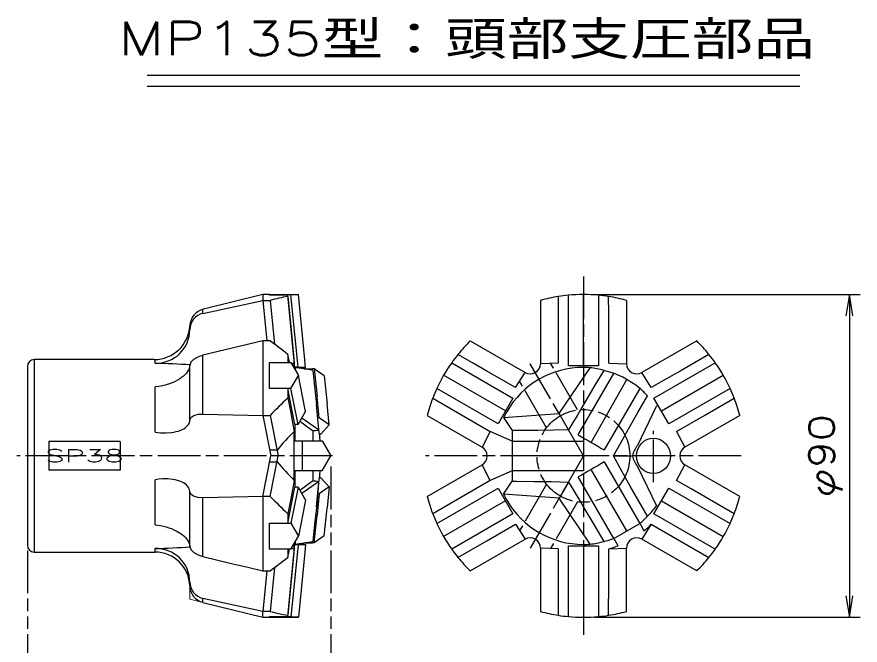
# Model space of a CAD drawing. Units: millimetres at full size, sheet at 1:1; details may follow other scales. Extents: x -1027 to 755, y 2526 to 3786.
# Drawn here: x 84.8 to 321.1, y 2667.2 to 2843.4 of the extents above; entities that cross this region are included whole.
import ezdxf
from ezdxf.enums import TextEntityAlignment as Align

# ---------------------------------------------------------------- set-up
doc = ezdxf.new("R2010")
doc.units = ezdxf.units.MM
doc.linetypes.add('CHAIN', pattern=[18.5, 12, -1.5, 3.5, -1.5])
doc.linetypes.add('CHAIN_DOUBLE_DASH', pattern=[23.5, 12, -1.5, 3.5, -1.5, 3.5, -1.5])
for name, color, linetype, lineweight in [('06寸法注記', 7, 'Continuous', 25), ('0_2', 7, 'Continuous', 25), ('中心線', 1, 'CHAIN', 25), ('外形線', 7, 'Continuous', 25), ('寸法線', 7, 'Continuous', 25), ('尺寸_U+7EBF', 3, 'Continuous', 13), ('想像線', 7, 'CHAIN_DOUBLE_DASH', 25)]:
    doc.layers.add(name, color=color, linetype=linetype, lineweight=lineweight)
doc.styles.add('simplex.shx', font='')
doc.styles.get('simplex.shx').set_extended_font_data('simplex.shx')

# ---------------------------------------------------------------- blocks, each defined once
blk = doc.blocks.new('open_arrow')
at = {"color": 0, "linetype": 'Continuous', "lineweight": -2}
blk.add_lwpolyline([(7.5, 1.25), (0, 0), (7.5, -1.25)], dxfattribs=at)

msp = doc.modelspace()

# ---------------------------------------------------------------- linework, layer by layer
at = {"layer": '06寸法注記', "color": 2}
for p, q in [((121.315, 2826.979), (304.26, 2826.979)), ((121.315, 2823.961), (304.26, 2823.961))]:
    msp.add_line(p, q, dxfattribs=at)
at = {"layer": '0_2'}
for p, q in [((153.736, 2765.51), (137.1, 2761.363)), ((153.736, 2765.51), (153.736, 2763.872)), ((155.656, 2765.51), (153.736, 2765.51)), ((155.656, 2765.317), (155.656, 2765.51)), ((160.74, 2765.317), (155.656, 2765.317)), ((160.74, 2764.956), (160.74, 2765.317)), ((163.468, 2747.035), (161.644, 2765.406)), ((165.549, 2747.241), (163.735, 2765.51)), ((239.419, 2745.495), (239.419, 2765.301)), ((247.785, 2765.301), (247.785, 2745.495)), ((136.995, 2760.22), (153.736, 2763.872)), ((153.736, 2763.872), (155.82, 2763.872)), ((153.736, 2763.872), (154.871, 2752.521)), ((155.82, 2763.872), (157.047, 2751.599)), ((231.54, 2763.857), (231.54, 2746.124)), ((255.664, 2763.857), (255.664, 2746.124)), ((136.995, 2760.22), (136.995, 2761.336)), ((133.31, 2755.644), (133.31, 2756.511)), ((153.736, 2752.521), (136.995, 2748.484)), ((155.82, 2752.521), (153.736, 2752.521)), ((153.736, 2752.521), (153.736, 2731.629)), ((211.878, 2752.505), (227.235, 2743.639)), ((275.326, 2752.505), (259.969, 2743.639)), ((136.995, 2732.013), (136.995, 2748.484)), ((160.74, 2748.73), (160.74, 2746.419)), ((161.197, 2746.419), (160.74, 2748.73)), ((89.734, 2747.271), (89.734, 2693.283)), ((123.329, 2747.271), (89.734, 2747.271)), ((123.585, 2746.266), (123.585, 2747.271)), ((133.31, 2730.261), (133.31, 2745.66)), ((155.656, 2739.174), (155.656, 2746.419)), ((155.656, 2746.419), (161.648, 2746.419)), ((162.564, 2744.834), (162.564, 2746.321)), ((163.652, 2745.172), (163.468, 2747.034)), ((165.762, 2745.082), (165.549, 2747.24)), ((206.688, 2746.403), (223.841, 2736.5)), ((236.504, 2746.305), (231.54, 2746.124)), ((250.701, 2746.305), (255.664, 2746.124)), ((263.364, 2736.5), (280.516, 2746.403)), ((87.788, 2745.326), (87.788, 2695.228)), ((162.783, 2745.082), (162.748, 2745.082)), ((162.783, 2745.082), (162.783, 2744.455)), ((167.744, 2744.249), (168.787, 2734.568)), ((168.14, 2744.697), (168.983, 2736.875)), ((224.596, 2739.431), (227.235, 2743.639)), ((236.756, 2732.119), (245.488, 2744.995)), ((247.785, 2745.495), (239.419, 2745.495)), ((242.16, 2726.129), (252.117, 2743.375)), ((252.117, 2743.375), (252.205, 2743.527)), ((262.608, 2739.431), (259.969, 2743.639)), ((170.927, 2742.712), (171.769, 2734.89)), ((123.585, 2726.95), (123.585, 2739.593)), ((161.648, 2739.174), (155.656, 2739.174)), ((160.74, 2739.174), (160.74, 2736.503)), ((219.658, 2729.255), (202.505, 2739.159)), ((259.362, 2739.192), (249.405, 2721.946)), ((259.45, 2739.344), (259.362, 2739.192)), ((284.699, 2739.159), (267.546, 2729.255)), ((169.582, 2730.931), (168.985, 2736.854)), ((223.841, 2736.5), (219.658, 2729.255)), ((267.546, 2729.255), (263.364, 2736.5)), ((169.384, 2728.644), (168.787, 2734.568)), ((172.369, 2728.945), (171.771, 2734.869)), ((264.079, 2734.262), (258.723, 2723.209)), ((153.736, 2731.629), (155.82, 2731.629)), ((153.736, 2731.629), (156.006, 2720.277)), ((155.82, 2731.629), (158.09, 2720.277)), ((199.816, 2731.613), (215.173, 2722.746)), ((221.239, 2730.994), (236.756, 2732.119)), ((239.382, 2727.571), (236.756, 2732.119)), ((287.388, 2731.613), (272.031, 2722.746)), ((162.783, 2724.46), (162.783, 2729.057)), ((169.482, 2727.514), (164.678, 2730.827)), ((221.239, 2730.994), (223.602, 2727.355)), ((162.564, 2724.46), (162.564, 2727.152)), ((167.744, 2727.356), (167.744, 2724.46)), ((169.619, 2726.145), (169.37, 2728.643)), ((217.498, 2727.136), (215.173, 2722.746)), ((223.602, 2724.444), (217.498, 2727.136)), ((223.602, 2727.355), (223.602, 2713.168)), ((269.706, 2727.136), (272.031, 2722.746)), ((93.788, 2724.28), (93.788, 2716.274)), ((113.788, 2724.274), (93.788, 2724.274)), ((113.788, 2724.28), (113.788, 2716.274)), ((162.454, 2724.46), (162.564, 2724.46)), ((162.564, 2724.46), (162.783, 2724.46)), ((162.783, 2724.46), (167.744, 2724.46)), ((164.754, 2724.46), (164.754, 2716.094)), ((167.744, 2724.46), (170.421, 2724.46)), ((169.786, 2724.654), (169.719, 2725.324)), ((223.602, 2724.444), (243.602, 2724.444)), ((243.602, 2724.444), (243.602, 2716.078)), ((157.765, 2721.905), (155.68, 2721.905)), ((153.736, 2708.925), (156.006, 2720.277)), ((155.82, 2708.925), (158.09, 2720.277)), ((252.043, 2720.261), (257.294, 2720.261)), ((257.316, 2720.305), (257.294, 2720.261)), ((257.294, 2720.261), (257.316, 2720.217)), ((267.958, 2720.261), (258.469, 2720.261)), ((155.68, 2718.649), (157.765, 2718.649)), ((199.816, 2708.91), (215.173, 2717.776)), ((217.498, 2713.387), (215.173, 2717.776)), ((249.405, 2718.576), (259.362, 2701.33)), ((258.723, 2717.313), (264.079, 2706.261)), ((269.706, 2713.387), (272.031, 2717.776)), ((287.388, 2708.91), (272.031, 2717.776)), ((113.788, 2716.274), (93.788, 2716.274)), ((162.564, 2716.094), (162.454, 2716.094)), ((162.783, 2716.094), (162.564, 2716.094)), ((162.564, 2713.402), (162.564, 2716.094)), ((167.744, 2716.094), (162.783, 2716.094)), ((162.783, 2711.492), (162.783, 2716.094)), ((170.424, 2716.094), (167.744, 2716.094)), ((167.744, 2716.094), (167.744, 2713.198)), ((169.719, 2715.23), (169.786, 2715.9)), ((223.602, 2716.078), (217.498, 2713.387)), ((243.602, 2716.078), (223.602, 2716.078)), ((123.585, 2700.961), (123.585, 2713.604)), ((169.377, 2712.967), (164.676, 2709.725)), ((169.374, 2711.911), (169.619, 2714.409)), ((221.239, 2709.528), (223.602, 2713.168)), ((239.382, 2712.951), (236.756, 2708.403)), ((252.117, 2697.147), (242.16, 2714.393)), ((133.31, 2694.894), (133.31, 2710.293)), ((168.787, 2705.991), (169.384, 2711.91)), ((172.369, 2711.604), (171.771, 2705.68)), ((202.505, 2701.364), (219.658, 2711.267)), ((219.658, 2711.267), (223.841, 2704.022)), ((263.364, 2704.022), (267.546, 2711.267)), ((267.546, 2711.267), (284.699, 2701.364)), ((153.736, 2708.925), (136.995, 2708.54)), ((136.995, 2692.07), (136.995, 2708.54)), ((153.736, 2708.925), (153.736, 2688.033)), ((155.82, 2708.925), (153.736, 2708.925)), ((169.582, 2709.618), (168.985, 2703.694)), ((236.756, 2708.403), (221.239, 2709.528)), ((245.488, 2695.528), (236.756, 2708.403)), ((170.927, 2697.837), (171.769, 2705.659)), ((160.74, 2704.051), (160.74, 2701.38)), ((168.14, 2695.852), (168.983, 2703.674)), ((223.841, 2704.022), (206.688, 2694.119)), ((280.516, 2694.119), (263.364, 2704.022)), ((155.656, 2694.135), (155.656, 2701.38)), ((155.656, 2701.38), (161.645, 2701.38)), ((224.596, 2701.092), (227.235, 2696.884)), ((259.362, 2701.33), (259.45, 2701.178)), ((259.45, 2701.178), (260.559, 2699.257)), ((262.608, 2701.092), (259.969, 2696.884)), ((262.608, 2701.092), (278.766, 2691.808)), ((162.783, 2696.094), (162.783, 2695.472)), ((211.878, 2688.017), (227.235, 2696.884)), ((252.205, 2696.995), (252.117, 2697.147)), ((253.314, 2695.074), (252.205, 2696.995)), ((275.326, 2688.017), (259.969, 2696.884)), ((123.585, 2693.283), (123.585, 2694.288)), ((161.651, 2694.135), (155.656, 2694.135)), ((162.564, 2694.233), (160.74, 2675.598)), ((160.74, 2691.824), (161.196, 2694.135)), ((160.74, 2694.135), (160.74, 2691.824)), ((162.564, 2694.233), (162.564, 2695.715)), ((163.652, 2695.377), (163.468, 2693.514)), ((165.762, 2695.466), (165.549, 2693.309)), ((231.54, 2694.398), (231.54, 2676.666)), ((236.504, 2694.217), (231.54, 2694.398)), ((236.504, 2694.217), (236.543, 2675.582)), ((239.419, 2675.222), (239.419, 2695.028)), ((239.419, 2695.028), (247.785, 2695.028)), ((247.785, 2695.028), (247.785, 2675.222)), ((250.701, 2694.217), (255.664, 2694.398)), ((255.664, 2676.666), (255.664, 2694.398)), ((89.734, 2693.283), (123.585, 2693.283)), ((163.468, 2693.514), (161.644, 2675.142)), ((165.549, 2693.307), (163.735, 2675.038)), ((157.047, 2688.955), (155.82, 2676.681)), ((154.871, 2688.033), (153.736, 2676.681)), ((153.736, 2688.033), (155.82, 2688.033)), ((133.31, 2683.81), (133.31, 2684.91)), ((136.995, 2679.217), (136.995, 2680.334)), ((153.736, 2676.681), (136.995, 2680.334)), ((136.995, 2679.217), (153.736, 2675.044)), ((155.82, 2676.681), (153.736, 2676.681)), ((153.736, 2675.044), (153.736, 2676.681)), ((153.736, 2675.044), (155.656, 2675.044)), ((155.656, 2675.044), (155.656, 2675.237)), ((155.656, 2675.237), (160.74, 2675.237)), ((160.74, 2675.237), (160.74, 2675.598))]:
    msp.add_line(p, q, dxfattribs=at)
for points in [[(162.748, 2745.082), (162.564, 2746.945), (160.74, 2765.317)], [(160.74, 2764.956), (161.657, 2755.639), (162.564, 2746.321)], [(236.543, 2764.94), (236.529, 2755.623), (236.504, 2746.305)], [(250.701, 2746.305), (250.676, 2755.623), (250.668, 2760.282), (250.661, 2764.94)], [(136.995, 2748.484), (135.544, 2747.993), (134.37, 2747.306), (133.602, 2746.502), (133.31, 2745.66)], [(224.596, 2739.431), (216.514, 2744.068), (212.476, 2746.39), (208.438, 2748.714)], [(278.766, 2748.714), (270.69, 2744.068), (266.65, 2741.748), (262.608, 2739.431)], [(133.31, 2745.66), (133.256, 2745.233), (133.135, 2744.798), (132.943, 2744.352), (132.681, 2743.904), (132.363, 2743.476), (131.981, 2743.052), (131.527, 2742.63), (131.009, 2742.218), (130.47, 2741.849), (129.88, 2741.496), (129.23, 2741.158), (128.534, 2740.843), (127.85, 2740.574), (126.388, 2740.113), (125.614, 2739.924), (124.609, 2739.732), (123.585, 2739.593)], [(249.268, 2744.233), (246.833, 2740.052), (243.155, 2733.791), (241.915, 2731.71), (240.661, 2729.635), (239.382, 2727.571)], [(165.748, 2732.68), (165.564, 2733.611), (163.74, 2742.797)], [(162.748, 2729.057), (162.564, 2729.989), (160.74, 2739.174)], [(163.656, 2729.057), (163.472, 2729.989), (161.648, 2739.174)], [(160.74, 2736.503), (161.657, 2731.832), (162.112, 2729.494), (162.564, 2727.152)], [(201.379, 2736.487), (209.441, 2731.816), (213.47, 2729.478), (217.498, 2727.136)], [(252.043, 2720.261), (254.055, 2723.974), (256.116, 2727.657), (258.816, 2732.41), (261.529, 2737.154)], [(269.706, 2727.136), (277.763, 2731.816), (285.825, 2736.487)], [(133.31, 2730.261), (133.62, 2731.009), (134.449, 2731.593), (135.673, 2731.934), (136.995, 2732.013)], [(136.995, 2732.013), (145.364, 2731.825), (149.55, 2731.727), (153.736, 2731.629)], [(123.585, 2726.95), (124.357, 2726.85), (125.131, 2726.781), (125.913, 2726.743), (126.687, 2726.741), (128.13, 2726.836), (128.819, 2726.935), (129.482, 2727.07), (130.076, 2727.228), (130.631, 2727.417), (131.146, 2727.636), (131.618, 2727.885), (132.028, 2728.153), (132.693, 2728.766), (132.941, 2729.107), (133.089, 2729.381), (133.274, 2729.959), (133.31, 2730.261)], [(239.382, 2727.571), (235.16, 2727.457), (230.94, 2727.401), (225.474, 2727.362), (223.602, 2727.355)], [(169.619, 2726.145), (169.686, 2725.629), (169.717, 2725.324)], [(242.16, 2726.129), (243.067, 2725.613), (243.975, 2725.095), (244.883, 2724.575), (245.791, 2724.052)], [(243.619, 2724.444), (243.612, 2723.4), (243.607, 2722.355), (243.603, 2721.309), (243.602, 2720.261)], [(245.791, 2724.052), (246.696, 2723.528), (247.6, 2723.002), (248.503, 2722.475), (249.405, 2721.946)], [(243.602, 2720.261), (243.603, 2719.215), (243.607, 2718.17), (243.612, 2717.124), (243.619, 2716.078)], [(261.529, 2703.369), (259.127, 2707.568), (256.733, 2711.775), (254.36, 2715.997), (252.043, 2720.261)], [(249.405, 2718.576), (248.504, 2718.048), (247.602, 2717.521), (246.697, 2716.995), (245.791, 2716.47)], [(169.717, 2715.23), (169.686, 2714.926), (169.619, 2714.409)], [(245.791, 2716.47), (244.885, 2715.948), (243.977, 2715.429), (243.069, 2714.91), (242.16, 2714.393)], [(133.31, 2710.293), (133.256, 2710.685), (133.135, 2711.067), (132.943, 2711.443), (132.681, 2711.802), (132.363, 2712.128), (131.981, 2712.434), (131.527, 2712.721), (131.009, 2712.981), (130.47, 2713.196), (129.88, 2713.382), (129.23, 2713.54), (128.534, 2713.664), (127.133, 2713.798), (126.388, 2713.816), (125.614, 2713.8), (124.609, 2713.73), (123.585, 2713.604)], [(162.564, 2713.402), (161.657, 2708.722), (161.199, 2706.385), (160.74, 2704.051)], [(169.377, 2712.967), (169.258, 2711.173), (169.109, 2709.368), (168.942, 2707.556), (168.762, 2705.741), (168.264, 2701.027), (167.744, 2696.305)], [(217.498, 2713.387), (209.441, 2708.706), (205.41, 2706.37), (201.379, 2704.035)], [(223.602, 2713.168), (224.847, 2713.163), (229.687, 2713.133), (234.53, 2713.076), (239.382, 2712.951)], [(239.382, 2712.951), (240.496, 2711.157), (241.591, 2709.352), (242.675, 2707.541), (243.75, 2705.725), (246.517, 2701.011), (249.268, 2696.289)], [(285.825, 2704.035), (277.763, 2708.706), (273.734, 2711.045), (269.706, 2713.387)], [(136.995, 2708.54), (135.544, 2708.64), (134.37, 2708.997), (133.602, 2709.567), (133.31, 2710.293)], [(160.74, 2701.38), (162.564, 2710.565), (162.748, 2711.497)], [(163.656, 2711.492), (163.472, 2710.56), (161.648, 2701.375)], [(165.748, 2707.869), (165.564, 2706.938), (163.74, 2697.752)], [(123.585, 2700.961), (124.357, 2700.862), (125.131, 2700.729), (125.913, 2700.561), (126.687, 2700.359), (127.418, 2700.132), (128.13, 2699.875), (128.819, 2699.588), (129.482, 2699.27), (130.631, 2698.599), (131.146, 2698.232), (131.618, 2697.845), (132.028, 2697.453), (132.388, 2697.047), (132.693, 2696.632), (132.941, 2696.207), (133.2, 2695.55), (133.31, 2694.894)], [(208.438, 2691.808), (216.514, 2696.454), (220.554, 2698.774), (224.596, 2701.092)], [(133.31, 2694.894), (133.62, 2694.024), (134.449, 2693.188), (135.673, 2692.504), (136.995, 2692.07)], [(160.74, 2675.237), (162.564, 2693.609), (162.748, 2695.472)], [(162.748, 2695.472), (162.774, 2695.472), (162.78, 2695.472), (162.783, 2695.472)], [(250.661, 2675.582), (250.676, 2684.899), (250.686, 2689.558), (250.701, 2694.217)], [(136.995, 2692.07), (145.364, 2690.048), (149.55, 2689.04), (153.736, 2688.033)]]:
    msp.add_lwpolyline(points, dxfattribs=at)
for centre, radius, start, end in [((243.602, 2720.261), 45.233, 98.97815, 105.46601), ((243.602, 2720.261), 45.233, 95.3059, 98.97815), ((243.602, 2720.261), 45.233, 84.6941, 95.3059), ((243.602, 2720.261), 45.233, 81.02185, 84.6941), ((243.602, 2720.261), 45.233, 74.53399, 81.02185), ((138.058, 2755.592), 4.749, 102.93564, 179.37132), ((138.31, 2756.511), 5, 104, 177.09581), ((123.329, 2757.271), 10, 270, 357.09581), ((123.9, 2755.669), 9.409, 268.08075, 359.84481), ((243.602, 2720.261), 45.233, 134.53399, 141.02185), ((243.602, 2720.261), 45.233, 38.97815, 45.46601), ((243.602, 2720.261), 45.233, 141.02185, 144.6941), ((243.602, 2720.261), 45.233, 35.3059, 38.97815), ((89.734, 2745.326), 1.946, 90, 180), ((162.564, 2746.945), 0.909, 5.63702, 5.66976), ((162.564, 2746.945), 3, 5.63702, 5.66976), ((243.602, 2720.261), 45.233, 144.6941, 155.3059), ((228.67, 2746.124), 2.87, 240, 0), ((258.534, 2746.124), 2.87, 180, 300), ((243.602, 2720.261), 45.233, 24.6941, 35.3059), ((243.602, 2720.261), 24.805, 90, 150), ((243.602, 2720.261), 24.805, 85.63889, 90), ((243.602, 2720.261), 24.632, 50.22303, 76.70214), ((243.602, 2720.261), 45.233, 155.3059, 158.97815), ((243.602, 2720.261), 24.632, 43.29786, 50.22303), ((243.602, 2720.261), 45.233, 21.02185, 24.6941), ((243.602, 2720.261), 45.233, 158.97815, 165.46601), ((243.602, 2720.261), 45.233, 14.53399, 21.02185), ((243.602, 2720.261), 24.805, 150, 154.36111), ((167.868, 2735.637), 8.281, 269.13713, 281.23693), ((213.738, 2720.261), 2.87, 300, 60), ((273.466, 2720.261), 2.87, 120, 240), ((167.962, 2708.848), 4.356, 71.05137, 92.87733), ((-25.596, 2707.865), 188.379, 1.10326, 1.10481), ((243.602, 2720.261), 45.233, 194.53399, 201.02185), ((243.602, 2720.261), 24.805, 205.63889, 210), ((243.602, 2720.261), 24.805, 210, 270), ((243.602, 2720.261), 45.233, 338.97815, 345.46601), ((243.602, 2720.261), 45.233, 201.02185, 204.6941), ((243.602, 2720.261), 24.632, 309.77697, 316.70214), ((243.602, 2720.261), 45.233, 335.3059, 338.97815), ((243.602, 2720.261), 45.233, 204.6941, 215.3059), ((243.602, 2720.261), 26.994, 308.91418, 314.75415), ((243.602, 2720.261), 45.233, 324.6941, 335.3059), ((228.67, 2694.398), 2.87, 0, 120), ((243.602, 2720.261), 24.632, 283.29786, 290.22303), ((258.534, 2694.398), 2.87, 60, 180), ((89.734, 2695.228), 1.946, 180, 270), ((123.906, 2684.89), 9.403, 0.11957, 91.95488), ((243.602, 2720.261), 45.233, 215.3059, 218.97815), ((243.602, 2720.261), 24.805, 270, 274.36111), ((243.602, 2720.261), 26.994, 285.24585, 291.08582), ((243.602, 2720.261), 45.233, 321.02185, 324.6941), ((123.585, 2683.555), 9.728, 1.49871, 90), ((162.564, 2693.604), 0.909, 354.33024, 354.36298), ((162.564, 2693.604), 3, 354.33024, 354.36298), ((243.602, 2720.261), 45.233, 218.97815, 225.46601), ((243.602, 2720.261), 45.233, 314.53399, 321.02185), ((138.051, 2684.956), 4.742, 180.55928, 257.13375), ((138.172, 2683.937), 4.864, 181.49871, 256), ((243.602, 2720.261), 45.233, 254.53399, 261.02185), ((243.602, 2720.261), 45.233, 261.02185, 264.6941), ((243.602, 2720.261), 45.233, 264.6941, 275.3059), ((243.602, 2720.261), 45.233, 275.3059, 278.97815), ((243.602, 2720.261), 45.233, 278.97815, 285.46601)]:
    msp.add_arc(centre, radius, start, end, dxfattribs=at)
for centre, major_axis, ratio, start_param, end_param in [((172.302, 2720.277), (35.343, -31.985), 0.904988, 2.5128928, 2.6261273), ((172.302, 2720.277), (44.68, -44.197), 0.215443, 2.0366456, 2.1498801), ((77.279, 2720.277), (180.879, -0.412), 0.149222, 1.255786, 1.3122488), ((172.302, 2720.277), (21.092, -19.088), 0.904988, 2.6222848, 2.6512604), ((178.325, 2720.941), (32.665, -18.407), 0.482965, 2.1544191, 2.3135218), ((242.624, 2720.925), (20.08, -13.618), 0.998812, 1.8886971, 2.0477998), ((172.302, 2720.277), (43.536, 43.009), 0.321839, 1.5188388, 1.6320733), ((178.325, 2721.456), (33.843, -24.235), 0.034225, 4.3059752, 4.4189912), ((172.302, 2720.277), (25.981, 25.666), 0.321839, 1.6282308, 1.8253781), ((165.144, 2720.277), (0, -26.994), 0.100855, 4.5568071, 4.8679708), ((260.353, 2720.261), (-1.975, -4.735), 0.563555, 4.2920815, 4.9342392), ((264.194, 2720.261), (6.878, 0), 0.707107, 3.1325462, 3.1506391), ((260.353, 2720.261), (1.975, -4.735), 0.563555, 4.4905387, 5.1326965), ((172.302, 2720.277), (25.981, -25.666), 0.321839, 4.4578072, 4.6549545), ((178.325, 2719.098), (33.843, 24.235), 0.034225, 1.8641941, 1.9772776), ((172.302, 2720.277), (43.536, -43.009), 0.321839, 4.651112, 4.7643465), ((244.666, 2720.777), (21.834, 10.581), 0.998812, 5.0302897, 5.1893924), ((178.325, 2719.613), (32.665, 18.407), 0.482965, 3.9696635, 4.1287662), ((242.624, 2719.598), (20.08, 13.618), 0.998812, 4.2353855, 4.3944882), ((77.279, 2720.277), (180.879, 0.412), 0.149222, 4.9709365, 5.027321), ((172.302, 2720.277), (21.092, 19.088), 0.904988, 3.6320245, 3.6609005), ((172.302, 2720.277), (44.68, 44.197), 0.215443, 4.1333052, 4.2465397), ((172.302, 2720.277), (35.343, 31.985), 0.904988, 3.657058, 3.7702925)]:
    msp.add_ellipse(centre, major_axis=major_axis, ratio=ratio, start_param=start_param, end_param=end_param, dxfattribs=at)
msp.add_ellipse((263.213, 2720.261), major_axis=(0, 4.962), ratio=0.956227, dxfattribs=at)
at = {"layer": '中心線'}
for p, q in [((243.602, 2770.608), (243.602, 2670.091)), ((243.602, 2720.261), (228.67, 2746.124)), ((263.213, 2712.888), (263.213, 2727.311)), ((173.302, 2720.274), (84.847, 2720.274)), ((287.83, 2720.261), (199.374, 2720.261)), ((243.602, 2720.261), (228.67, 2694.398))]:
    msp.add_line(p, q, dxfattribs=at)
at = {"layer": '外形線'}
for p, q in [((155.656, 2765.51), (163.735, 2765.51)), ((161.644, 2765.406), (160.74, 2765.317)), ((163.735, 2765.51), (161.644, 2765.406)), ((243.602, 2745.495), (243.602, 2765.495)), ((161.648, 2746.419), (163.74, 2742.797)), ((163.652, 2745.172), (162.739, 2745.172)), ((162.783, 2745.082), (165.762, 2745.082)), ((165.762, 2745.082), (163.652, 2745.172)), ((165.273, 2744.697), (167.699, 2744.697)), ((168.14, 2744.697), (167.699, 2744.697)), ((170.927, 2742.712), (168.14, 2744.697)), ((161.648, 2739.174), (163.74, 2742.797)), ((221.749, 2732.878), (204.429, 2742.878)), ((245.791, 2724.052), (255.796, 2741.664)), ((265.455, 2732.878), (282.775, 2742.878)), ((163.656, 2729.057), (165.748, 2732.68)), ((163.656, 2729.057), (162.748, 2729.057)), ((169.582, 2730.931), (169.142, 2730.931)), ((172.369, 2728.945), (169.582, 2730.931)), ((172.369, 2728.945), (170.021, 2726.398)), ((170.021, 2726.398), (169.593, 2726.398)), ((170.421, 2724.46), (172.837, 2720.274)), ((170.424, 2716.094), (172.837, 2720.274)), ((243.602, 2720.261), (223.602, 2720.261)), ((255.739, 2699.239), (245.791, 2716.47)), ((170.021, 2714.15), (169.593, 2714.15)), ((172.369, 2711.604), (170.021, 2714.15)), ((163.656, 2711.492), (162.748, 2711.492)), ((163.656, 2711.492), (165.748, 2707.869)), ((172.369, 2711.604), (169.582, 2709.618)), ((169.582, 2709.618), (169.142, 2709.618)), ((221.749, 2707.644), (204.429, 2697.644)), ((265.455, 2707.644), (282.775, 2697.644)), ((161.648, 2701.375), (163.74, 2697.752)), ((252.117, 2697.147), (259.362, 2701.33)), ((161.648, 2694.13), (163.74, 2697.752)), ((170.927, 2697.837), (168.14, 2695.852)), ((163.652, 2695.377), (162.739, 2695.377)), ((162.783, 2695.466), (165.762, 2695.466)), ((165.762, 2695.466), (163.652, 2695.377)), ((165.273, 2695.852), (167.699, 2695.852)), ((168.14, 2695.852), (167.699, 2695.852)), ((243.602, 2695.028), (243.602, 2675.028)), ((155.656, 2675.038), (163.735, 2675.038)), ((161.644, 2675.142), (160.74, 2675.232)), ((163.735, 2675.038), (161.644, 2675.142))]:
    msp.add_line(p, q, dxfattribs=at)
at = {"layer": '寸法線'}
for p, q in [((246.602, 2765.495), (321.122, 2765.495)), ((318.122, 2765.495), (318.122, 2675.028)), ((246.602, 2675.028), (321.122, 2675.028))]:
    msp.add_line(p, q, dxfattribs=at)
at = {"layer": '尺寸_U+7EBF'}
for p, q in [((133.31, 2680.136), (133.31, 2683.81)), ((136.995, 2679.217), (133.31, 2680.136))]:
    msp.add_line(p, q, dxfattribs=at)
at = {"layer": '想像線', "color": 6}
for p, q in [((241.932, 2733.153), (234.384, 2746.228)), ((233.272, 2728.153), (225.723, 2741.228)), ((233.272, 2712.369), (225.723, 2699.294)), ((241.932, 2707.369), (234.384, 2694.294))]:
    msp.add_line(p, q, dxfattribs=at)
at = {"layer": '想像線'}
for p, q in [((87.788, 2717.274), (87.788, 2642.053)), ((172.837, 2717.274), (172.837, 2642.053))]:
    msp.add_line(p, q, dxfattribs=at)
at = {"layer": '想像線', "color": 6}
msp.add_circle((243.602, 2720.261), 13, dxfattribs=at)

# ---------------------------------------------------------------- block references
at = {"layer": '寸法線', "xscale": 0.8, "yscale": 0.8}
for p, rotation in [((318.122, 2765.495), 270), ((318.122, 2675.028), 90)]:
    msp.add_blockref('open_arrow', p, dxfattribs=dict(at, rotation=rotation))

# ---------------------------------------------------------------- texts
at = {"layer": '06寸法注記', "style": 'simplex.shx', "width": 1.35}
msp.add_text('MP135型：頭部支圧部品', height=9.384, dxfattribs=at).set_placement((210.871, 2837.291), align=Align.MIDDLE_CENTER)
at = {"layer": '0_2', "style": 'simplex.shx', "width": 1.8}
msp.add_text('SP38', height=3.519, dxfattribs=at).set_placement((103.788, 2720.28), align=Align.MIDDLE_CENTER)
at = {"layer": '寸法線', "style": 'simplex.shx', "width": 1.25}
msp.add_text('φ90', height=7.038, rotation=90, dxfattribs=at).set_placement((310.322, 2720.261), align=Align.MIDDLE_CENTER)

doc.saveas('drawing.dxf')
